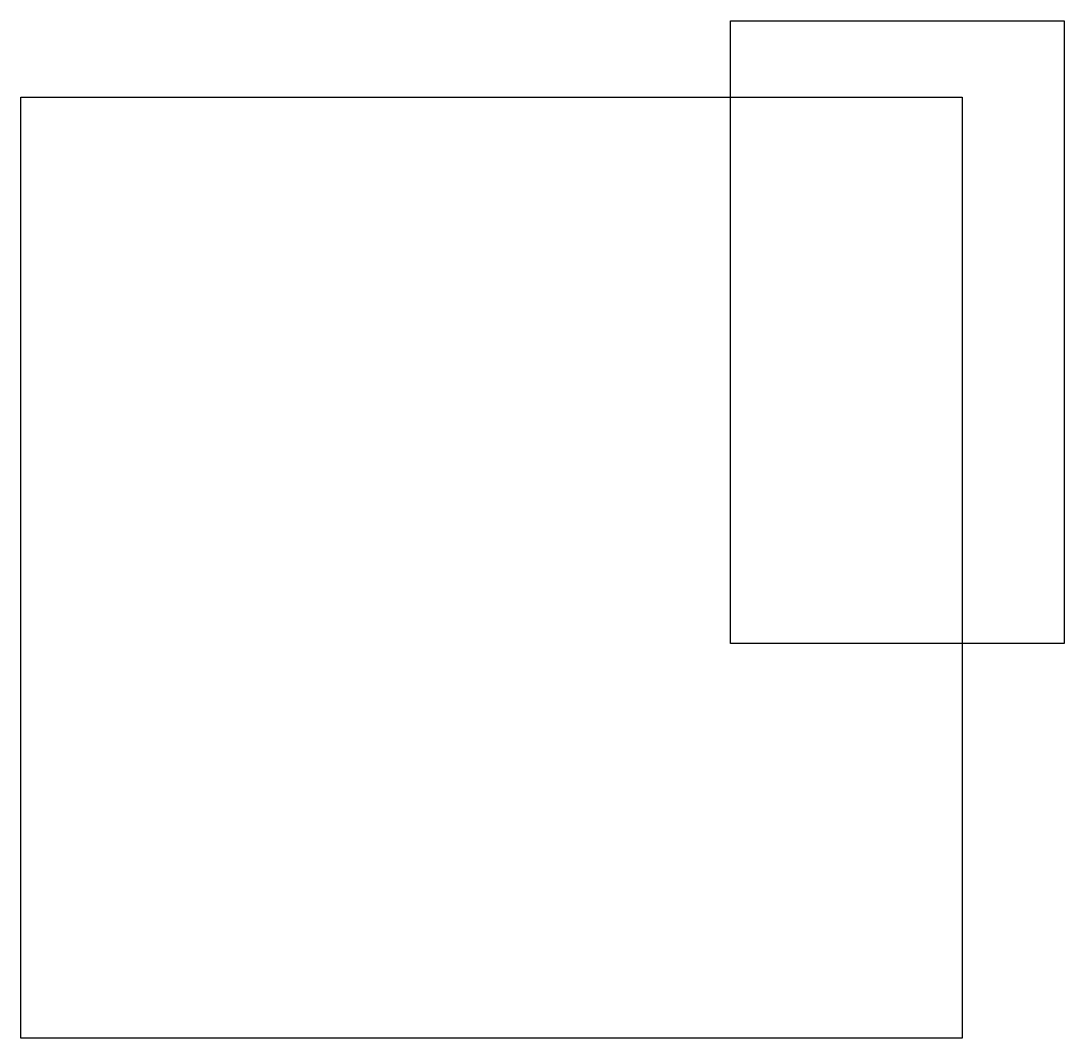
# Model space of a CAD drawing. Header units: millimetres. Extents: x 0 to 66.5, y 0 to 64.9.
import ezdxf

# ---------------------------------------------------------------- set-up
doc = ezdxf.new("R2010")
doc.units = ezdxf.units.MM
doc.layers.get('0').update_dxf_attribs({"linetype": 'CONTINUOUS'})

msp = doc.modelspace()

# ---------------------------------------------------------------- linework, layer by layer
for points in [[(45.246, 64.857), (66.511, 64.857), (66.511, 25.163), (45.246, 25.163)], [(60, 0), (0, 0), (0, 60), (60, 60)]]:
    msp.add_lwpolyline(points, close=True)

doc.saveas('drawing.dxf')
